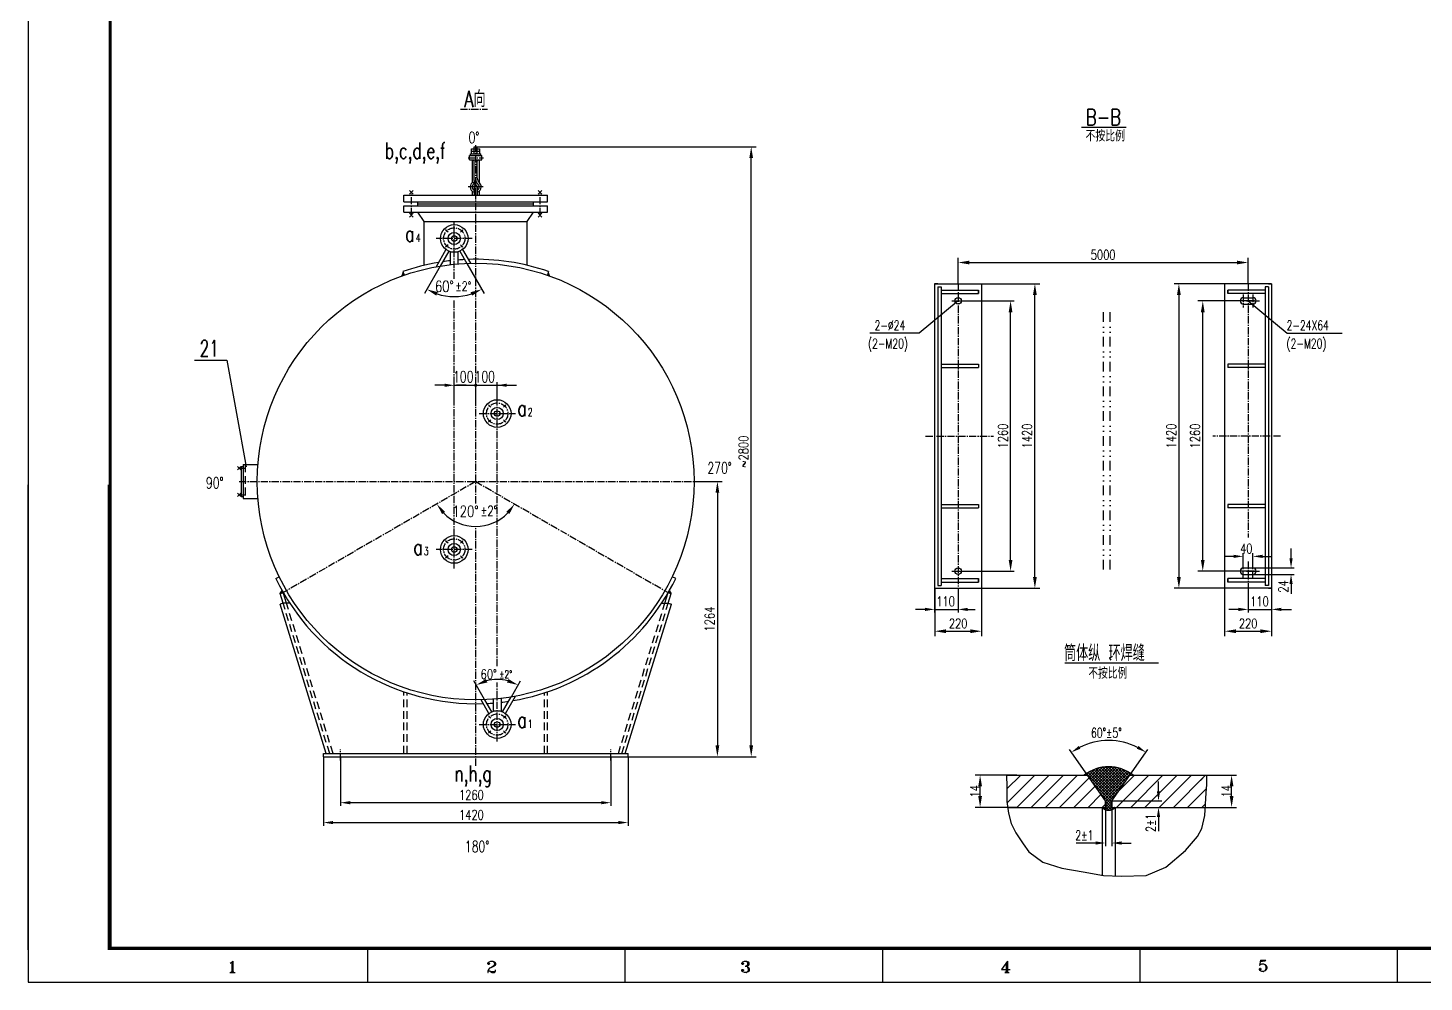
# Model space of a CAD drawing. Extents: x 635 to 1476, y -3 to 591.
# Drawn here: x 634.7 to 1068.6, y -2.5 to 294.1 of the extents above; entities that cross this region are included whole.
import ezdxf

# ---------------------------------------------------------------- set-up
doc = ezdxf.new("R2010")
doc.units = 0
doc.header["$LTSCALE"] = 3
doc.header["$MEASUREMENT"] = 0
for name, pattern in [('CENTER', [2, 1.25, -0.25, 0.25, -0.25]), ('CENTER2', [1.125, 0.75, -0.125, 0.125, -0.125]), ('DASHED', [1.2, 0.8, -0.4]), ('DIVIDE', [1.25, 0.5, -0.25, 0, -0.25, 0, -0.25]), ('DIVIDEX2', [2.5, 1, -0.5, 0, -0.5, 0, -0.5])]:
    doc.linetypes.add(name, pattern=pattern)
doc.layers.get('0').update_dxf_attribs({"linetype": 'CONTINUOUS'})
doc.layers.get('DEFPOINTS').update_dxf_attribs({"linetype": 'CONTINUOUS'})
for name, color, linetype in [('1', 21, 'CONTINUOUS'), ('2', 253, 'CONTINUOUS'), ('3', 2, 'CENTER'), ('5', 4, 'DASHED'), ('6', 6, 'DIVIDE'), ('BORDER', 7, 'CONTINUOUS')]:
    doc.layers.add(name, color=color, linetype=linetype)
doc.styles.add('HZTXT', font='romans', dxfattribs={"width": 0.75, "bigfont": 'HZTXT'})
doc.dimstyles.new('A', dxfattribs={"dimtxt": 3.5, "dimasz": 3.5, "dimexe": 1.5, "dimexo": 0.0625, "dimgap": 0.09, "dimtad": 1, "dimdec": 4, "dimzin": 0, "dimdsep": 46, "dimtxsty": 'HZTXT', "dimcen": 0.09, "dimclrd": 3, "dimclre": 3, "dimclrt": 3, "dimadec": 0, "dimazin": 0, "dimtol": 1, "dimtp": 2, "dimtm": 2, "dimtfac": 0.571429, "dimtdec": 4, "dimtix": 1, "dimtofl": 0, "dimtmove": 2, "dimatfit": 3, "dimfxl": 0, "dimtolj": 1, "dimtzin": 0, "dimarcsym": 0})

# ---------------------------------------------------------------- blocks, each defined once
blk = doc.blocks.new('*D86')
at = {"layer": '1', "lineweight": -2}
for p, q in [((923.84, 214.61), (923.84, 222.65)), ((1013.96, 214.61), (1013.96, 222.65)), ((927.34, 221.15), (1010.46, 221.15))]:
    blk.add_line(p, q, dxfattribs=at)
at = {"layer": '1'}
for points in [[(927.34, 221.73), (927.34, 220.56), (923.84, 221.15)], [(1010.46, 221.73), (1010.46, 220.56), (1013.96, 221.15)]]:
    blk.add_solid(points, dxfattribs=at)
at = {"layer": 'DEFPOINTS', "color": 0}
for p in [(1013.96, 221.15), (923.84, 214.55), (1013.96, 214.55)]:
    blk.add_point(p, dxfattribs=at)
at = {"layer": '1', "insert": (968.9, 223.55), "char_height": 3, "attachment_point": 5, "style": 'HZTXT'}
blk.add_mtext('\\A1;5000', dxfattribs=at)
blk = doc.blocks.new('*D102')
at = {"layer": '1', "lineweight": -2}
for p, q in [((996.37, 61.79), (1010.32, 61.79)), ((1008.82, 55.29), (1008.82, 58.29)), ((995.21, 51.79), (1010.32, 51.79))]:
    blk.add_line(p, q, dxfattribs=at)
at = {"layer": '1'}
for points in [[(1008.23, 58.29), (1009.4, 58.29), (1008.82, 61.79)], [(1008.23, 55.29), (1009.4, 55.29), (1008.82, 51.79)]]:
    blk.add_solid(points, dxfattribs=at)
at = {"layer": 'DEFPOINTS', "color": 0}
for p in [(996.31, 61.79), (1008.82, 61.79), (995.15, 51.79)]:
    blk.add_point(p, dxfattribs=at)
at = {"layer": '1', "insert": (1007.23, 56.79), "char_height": 3, "attachment_point": 5, "rotation": 90, "style": 'HZTXT'}
blk.add_mtext('\\A1;14', dxfattribs=at)
blk = doc.blocks.new('*D89')
at = {"layer": '1', "lineweight": -2}
for p, q in [((1011.4, 209.21), (998.36, 209.21)), ((999.86, 128.71), (999.86, 205.71)), ((1011.4, 125.21), (998.36, 125.21))]:
    blk.add_line(p, q, dxfattribs=at)
at = {"layer": '1'}
for points in [[(999.27, 205.71), (1000.44, 205.71), (999.86, 209.21)], [(999.27, 128.71), (1000.44, 128.71), (999.86, 125.21)]]:
    blk.add_solid(points, dxfattribs=at)
at = {"layer": 'DEFPOINTS', "color": 0}
for p in [(999.86, 209.21), (1011.46, 209.21), (1011.46, 125.21)]:
    blk.add_point(p, dxfattribs=at)
at = {"layer": '1', "insert": (997.46, 167.21), "char_height": 3, "attachment_point": 5, "rotation": 90, "style": 'HZTXT'}
blk.add_mtext('\\A1;1260', dxfattribs=at)
blk = doc.blocks.new('*D88')
at = {"layer": '1', "lineweight": -2}
for p, q in [((1006.53, 214.55), (990.94, 214.55)), ((992.44, 211.05), (992.44, 123.38)), ((1006.53, 119.88), (990.94, 119.88))]:
    blk.add_line(p, q, dxfattribs=at)
at = {"layer": '1'}
for points in [[(991.85, 211.05), (993.02, 211.05), (992.44, 214.55)], [(991.85, 123.38), (993.02, 123.38), (992.44, 119.88)]]:
    blk.add_solid(points, dxfattribs=at)
at = {"layer": 'DEFPOINTS', "color": 0}
for p in [(1006.6, 214.55), (992.44, 119.88), (1006.6, 119.88)]:
    blk.add_point(p, dxfattribs=at)
at = {"layer": '1', "insert": (990.04, 167.21), "char_height": 3, "attachment_point": 5, "rotation": 90, "style": 'HZTXT'}
blk.add_mtext('\\A1;1420', dxfattribs=at)
blk = doc.blocks.new('*D85')
at = {"layer": '1', "lineweight": -2}
for p, q in [((916.54, 119.82), (916.54, 105.04)), ((931.14, 119.82), (931.14, 105.04)), ((920.04, 106.54), (927.64, 106.54))]:
    blk.add_line(p, q, dxfattribs=at)
at = {"layer": '1'}
for points in [[(920.04, 107.12), (920.04, 105.96), (916.54, 106.54)], [(927.64, 107.12), (927.64, 105.96), (931.14, 106.54)]]:
    blk.add_solid(points, dxfattribs=at)
at = {"layer": 'DEFPOINTS', "color": 0}
for p in [(916.54, 119.88), (931.14, 119.88), (931.14, 106.54)]:
    blk.add_point(p, dxfattribs=at)
at = {"layer": '1', "insert": (923.84, 108.94), "char_height": 3, "attachment_point": 5, "style": 'HZTXT'}
blk.add_mtext('\\A1;220', dxfattribs=at)
blk = doc.blocks.new('*D99')
at = {"layer": '1', "lineweight": -2}
for p, q in [((841.9, 153.08), (850.52, 153.08)), ((849.02, 149.58), (849.02, 71.04)), ((833.32, 67.54), (850.52, 67.54))]:
    blk.add_line(p, q, dxfattribs=at)
at = {"layer": '1'}
for points in [[(848.44, 149.58), (849.6, 149.58), (849.02, 153.08)], [(848.44, 71.04), (849.6, 71.04), (849.02, 67.54)]]:
    blk.add_solid(points, dxfattribs=at)
at = {"layer": 'DEFPOINTS', "color": 0}
for p in [(841.84, 153.08), (833.26, 67.54), (849.02, 67.54)]:
    blk.add_point(p, dxfattribs=at)
at = {"layer": '1', "insert": (846.62, 110.31), "char_height": 3, "attachment_point": 5, "rotation": 90, "style": 'HZTXT'}
blk.add_mtext('\\A1;1264', dxfattribs=at)
blk = doc.blocks.new('*D98')
at = {"layer": '1', "lineweight": -2}
for p, q in [((821.3, 257.11), (861.03, 257.11)), ((859.53, 71.04), (859.53, 253.61)), ((821.3, 67.54), (861.03, 67.54))]:
    blk.add_line(p, q, dxfattribs=at)
at = {"layer": '1'}
for points in [[(858.94, 253.61), (860.11, 253.61), (859.53, 257.11)], [(858.94, 71.04), (860.11, 71.04), (859.53, 67.54)]]:
    blk.add_solid(points, dxfattribs=at)
at = {"layer": 'DEFPOINTS', "color": 0}
for p in [(821.24, 257.11), (859.53, 257.11), (821.24, 67.54)]:
    blk.add_point(p, dxfattribs=at)
at = {"layer": '1', "insert": (857.13, 162.32), "char_height": 3, "attachment_point": 5, "rotation": 90, "style": 'HZTXT'}
blk.add_mtext('\\A1;~2800', dxfattribs=at)
blk = doc.blocks.new('*D97')
at = {"layer": '1', "lineweight": -2}
for p, q in [((942.05, 61.79), (929.16, 61.79)), ((930.66, 55.29), (930.66, 58.29)), ((942.05, 51.79), (929.16, 51.79))]:
    blk.add_line(p, q, dxfattribs=at)
at = {"layer": '1'}
for points in [[(930.08, 58.29), (931.25, 58.29), (930.66, 61.79)], [(930.08, 55.29), (931.25, 55.29), (930.66, 51.79)]]:
    blk.add_solid(points, dxfattribs=at)
at = {"layer": 'DEFPOINTS', "color": 0}
for p in [(930.66, 61.79), (942.11, 61.79), (942.11, 51.79)]:
    blk.add_point(p, dxfattribs=at)
at = {"layer": '1', "insert": (929.07, 56.79), "char_height": 3, "attachment_point": 5, "rotation": 90, "style": 'HZTXT'}
blk.add_mtext('\\A1;14', dxfattribs=at)
blk = doc.blocks.new('*D87')
at = {"layer": '1', "lineweight": -2}
for p, q in [((931.2, 214.55), (949.18, 214.55)), ((947.68, 123.38), (947.68, 211.05)), ((931.2, 119.88), (949.18, 119.88))]:
    blk.add_line(p, q, dxfattribs=at)
at = {"layer": '1'}
for points in [[(947.1, 211.05), (948.27, 211.05), (947.68, 214.55)], [(947.1, 123.38), (948.27, 123.38), (947.68, 119.88)]]:
    blk.add_solid(points, dxfattribs=at)
at = {"layer": 'DEFPOINTS', "color": 0}
for p in [(931.14, 214.55), (947.68, 214.55), (931.14, 119.88)]:
    blk.add_point(p, dxfattribs=at)
at = {"layer": '1', "insert": (945.28, 167.21), "char_height": 3, "attachment_point": 5, "rotation": 90, "style": 'HZTXT'}
blk.add_mtext('\\A1;1420', dxfattribs=at)
blk = doc.blocks.new('*D84')
at = {"layer": '1', "lineweight": -2}
for p, q in [((924.84, 209.21), (941.23, 209.21)), ((940.13, 128.71), (940.13, 205.71)), ((924.84, 125.21), (941.23, 125.21))]:
    blk.add_line(p, q, dxfattribs=at)
at = {"layer": '1'}
for points in [[(939.55, 205.71), (940.71, 205.71), (940.13, 209.21)], [(939.55, 128.71), (940.71, 128.71), (940.13, 125.21)]]:
    blk.add_solid(points, dxfattribs=at)
at = {"layer": 'DEFPOINTS', "color": 0}
for p in [(924.84, 209.21), (940.13, 209.21), (924.84, 125.21)]:
    blk.add_point(p, dxfattribs=at)
at = {"layer": '1', "insert": (937.73, 167.21), "char_height": 3, "attachment_point": 5, "rotation": 90, "style": 'HZTXT'}
blk.add_mtext('\\A1;1260', dxfattribs=at)
blk = doc.blocks.new('*D90')
at = {"layer": '1', "lineweight": -2}
for p, q in [((1006.66, 119.75), (1006.66, 105.04)), ((1021.26, 119.75), (1021.26, 105.04)), ((1010.16, 106.54), (1017.76, 106.54))]:
    blk.add_line(p, q, dxfattribs=at)
at = {"layer": '1'}
for points in [[(1010.16, 107.12), (1010.16, 105.96), (1006.66, 106.54)], [(1017.76, 107.12), (1017.76, 105.96), (1021.26, 106.54)]]:
    blk.add_solid(points, dxfattribs=at)
at = {"layer": 'DEFPOINTS', "color": 0}
for p in [(1006.66, 119.82), (1021.26, 119.82), (1021.26, 106.54)]:
    blk.add_point(p, dxfattribs=at)
at = {"layer": '1', "insert": (1013.96, 108.94), "char_height": 3, "attachment_point": 5, "style": 'HZTXT'}
blk.add_mtext('\\A1;220', dxfattribs=at)

msp = doc.modelspace()

# ---------------------------------------------------------------- hatches: boundary and pattern name
at = {"layer": '1', "linetype": 'ByBlock'}
h = msp.add_hatch(dxfattribs=at)
h.set_pattern_fill('ANSI37', color=256, scale=5, style=0)
h.set_pattern_definition([(45, (-3976.99094, 559.72536), (-0.44194174, 0.44194174), []), (135, (-3976.99094, 559.72536), (-0.44194174, -0.44194174), [])])
h.paths.add_polyline_path([(963.66345, 62.27053), (964.00231, 61.7866), (969.60397, 53.7866), (969.60397, 51.09141, 0.192205921), (971.60397, 51.09141), (971.60397, 53.7866), (977.20563, 61.7866), (977.54448, 62.27053, 0.308566234)])
h.paths.add_polyline_path([(964.00231, 61.7866), (963.66345, 62.27053, 0.016634448), (963.00231, 61.7866)])
h.paths.add_polyline_path([(978.20563, 61.7866, 0.016634448), (977.54448, 62.27053), (977.20563, 61.7866)])
h.paths.add_polyline_path([(971.60397, 51.7866), (971.60397, 51.09141, 0.114350255), (972.60397, 51.7866)], flags=16)
h.paths.add_polyline_path([(968.60397, 51.7866, 0.114350255), (969.60397, 51.09141), (969.60397, 51.7866)], flags=17)
at = {"layer": '2', "linetype": 'ByBlock'}
h = msp.add_hatch(dxfattribs=at)
h.set_pattern_fill('ANSI31', color=256, scale=0.1, style=0)
h.set_pattern_definition([(45, (-3371.268064, 731.015316), (-0.008838834765, 0.008838834765), [])])
h.paths.add_polyline_path([(713.13578, 118.24591), (714.09104, 118.54169, -0.002696218), (713.72207, 119.1888)])
h = msp.add_hatch(dxfattribs=at)
h.set_pattern_fill('ANSI31', color=256, scale=0.1, style=0)
h.set_pattern_definition([(135, (4919.082887, 731.015316), (0.008838834765, 0.008838834765), [])])
h.paths.add_polyline_path([(834.09276, 119.1888), (834.67904, 118.24591), (833.72379, 118.54169, 0.002696218)])

# ---------------------------------------------------------------- linework, layer by layer
at = {"linetype": 'ByBlock'}
for p, q in [((774.46991, 257.10691), (859.88999, 257.10691)), ((762.83213, 219.98797), (757.94669, 211.52614)), ((771.15344, 220.83539), (776.52813, 211.52614)), ((764.23741, 182.99021), (761.23741, 182.99021)), ((767.23741, 178.50521), (767.23741, 183.99021)), ((767.23741, 182.99021), (786.57741, 182.99021)), ((770.90741, 182.99021), (767.90741, 182.99021)), ((773.90741, 178.50521), (773.90741, 183.99021)), ((773.90741, 178.50521), (773.90741, 183.99021)), ((776.90741, 182.99021), (779.90741, 182.99021)), ((780.57741, 178.50521), (780.57741, 183.99021)), ((1012.45812, 126.21313), (1012.45812, 130.81027)), ((1015.45812, 126.21313), (1015.45812, 130.81027)), ((1027.2957, 129.21313), (1027.2957, 132.21313)), ((1009.45812, 129.81027), (1006.45812, 129.81027)), ((1015.45812, 126.21313), (1028.2957, 126.21313)), ((1018.45812, 129.81027), (1021.45812, 129.81027)), ((1015.45812, 124.21313), (1028.2957, 124.21313)), ((916.53787, 119.8173), (916.53787, 112.32359)), ((923.83787, 119.8798), (923.83787, 112.32359)), ((1013.95812, 119.8173), (1013.95812, 112.32359)), ((1021.25812, 119.8173), (1021.25812, 112.32359)), ((1027.2957, 121.21313), (1027.2957, 118.21313)), ((913.53787, 113.32359), (910.53787, 113.32359)), ((916.53787, 113.32359), (923.83787, 113.32359)), ((926.83787, 113.32359), (929.09547, 113.32359)), ((1010.95812, 113.32359), (1007.95812, 113.32359)), ((1013.95812, 113.32359), (1021.25812, 113.32359)), ((1024.25812, 113.32359), (1027.43104, 113.32359)), ((776.66139, 85.31799), (773.31007, 91.12263)), ((784.98269, 86.1654), (787.84475, 91.12263)), ((964.00231, 61.7866), (958.43897, 69.73187)), ((977.20563, 61.7866), (982.76897, 69.73187)), ((726.57408, 67.53669), (726.57408, 46.0595)), ((731.90741, 67.53669), (731.90741, 52.23877)), ((815.90741, 67.53669), (815.90741, 52.23877)), ((821.24074, 67.53669), (821.24074, 46.0595)), ((821.30324, 67.53669), (859.88999, 67.53669)), ((986.09791, 56.7866), (986.09791, 59.7866)), ((812.90741, 53.23877), (734.90741, 53.23877)), ((969.60397, 53.7866), (969.60397, 39.70859)), ((971.60397, 53.7866), (987.09791, 53.7866)), ((971.60397, 53.7866), (971.60397, 39.70859)), ((972.60397, 51.7866), (987.09791, 51.7866)), ((986.09791, 48.7866), (986.09791, 44.38986)), ((729.57408, 47.0595), (818.24074, 47.0595)), ((966.60397, 40.70859), (960.51167, 40.70859)), ((974.60397, 40.70859), (977.60397, 40.70859))]:
    msp.add_line(p, q, dxfattribs=at)
for centre, radius, start, end in [((767.23741, 227.61814), 17.08144, 251.7605808, 288.2394192), ((773.90741, 153.07669), 13.96934, 224.3932027, 315.6067973), ((780.57741, 78.53524), 13.03468, 75.4313467, 104.5686533), ((970.60397, 52.35845), 20.20903, 63.5133001, 116.4866999)]:
    msp.add_arc(centre, radius, start, end, dxfattribs=at)
for points in [[(761.65274, 210.86252), (762.12949, 211.92733), (758.69669, 212.82518)], [(772.34533, 211.92733), (772.82208, 210.86252), (775.77813, 212.82518)], [(764.23741, 183.49021), (764.23741, 182.49021), (767.23741, 182.99021)], [(783.57741, 183.49021), (783.57741, 182.49021), (780.57741, 182.99021)], [(763.46088, 142.95139), (764.39021, 143.6567), (761.80961, 146.09202)], [(783.42462, 143.6567), (784.35394, 142.95139), (786.00521, 146.09202)], [(1009.45812, 130.31027), (1009.45812, 129.31027), (1012.45812, 129.81027)], [(1018.45812, 130.31027), (1018.45812, 129.31027), (1015.45812, 129.81027)], [(1026.7957, 129.21313), (1027.7957, 129.21313), (1027.2957, 126.21313)], [(1026.7957, 121.21313), (1027.7957, 121.21313), (1027.2957, 124.21313)], [(913.53787, 113.82359), (913.53787, 112.82359), (916.53787, 113.32359)], [(926.83787, 113.82359), (926.83787, 112.82359), (923.83787, 113.32359)], [(1010.95812, 113.82359), (1010.95812, 112.82359), (1013.95812, 113.32359)], [(1024.25812, 113.82359), (1024.25812, 112.82359), (1021.25812, 113.32359)], [(777.51987, 90.61104), (777.07747, 91.69057), (774.06007, 89.8236)], [(784.07735, 91.69057), (783.63495, 90.61104), (787.09475, 89.8236)], [(961.84654, 70.01657), (961.33534, 70.87603), (959.01254, 68.91272)], [(979.87259, 70.87603), (979.3614, 70.01657), (982.19539, 68.91272)], [(985.59791, 56.7866), (986.59791, 56.7866), (986.09791, 53.7866)], [(734.90741, 53.73877), (734.90741, 52.73877), (731.90741, 53.23877)], [(812.90741, 53.73877), (812.90741, 52.73877), (815.90741, 53.23877)], [(985.59791, 48.7866), (986.59791, 48.7866), (986.09791, 51.7866)], [(729.57408, 47.5595), (729.57408, 46.5595), (726.57408, 47.0595)], [(818.24074, 47.5595), (818.24074, 46.5595), (821.24074, 47.0595)], [(966.60397, 41.20859), (966.60397, 40.20859), (969.60397, 40.70859)], [(974.60397, 41.20859), (974.60397, 40.20859), (971.60397, 40.70859)]]:
    msp.add_solid(points, dxfattribs=at)
at = {"layer": '1'}
for p, q in [((962.2061, 263.19499), (976.1026, 263.19499)), ((696.55543, 190.82082), (702.61084, 157.58826)), ((700.39815, 157.24003), (702.1515, 157.24003)), ((700.39815, 148.91335), (702.1515, 148.91335))]:
    msp.add_line(p, q, dxfattribs=at)
at = {"layer": '1', "linetype": 'ByBlock'}
for p, q in [((776.20983, 244.64139), (771.605, 244.64139)), ((765.3035, 230.55206), (764.55457, 231.30099)), ((769.17132, 230.55206), (769.92026, 231.30099)), ((765.3035, 226.68423), (764.55457, 225.9353)), ((769.17132, 226.68423), (769.92026, 225.9353)), ((796.57741, 218.32036), (796.18355, 217.18683)), ((923.83787, 209.21313), (911.67706, 199.20387)), ((921.83787, 209.21313), (925.83787, 209.21313)), ((1014.45812, 209.21313), (1010.45812, 209.21313)), ((1015.95812, 209.21313), (1011.95812, 209.21313)), ((1013.45812, 209.21313), (1017.45812, 209.21313)), ((1013.95812, 209.21313), (1026.11893, 199.20387)), ((911.67706, 199.20387), (896.43603, 199.20387)), ((1026.11893, 199.20387), (1043.13652, 199.20387)), ((778.6435, 176.13915), (777.89457, 176.88808)), ((782.51132, 176.13915), (783.26026, 176.88808)), ((778.6435, 172.27132), (777.89457, 171.52239)), ((782.51132, 172.27132), (783.26026, 171.52239)), ((765.3035, 133.88206), (764.55457, 134.63099)), ((769.17132, 133.88206), (769.92026, 134.63099)), ((765.3035, 130.01423), (764.55457, 129.2653)), ((769.17132, 130.01423), (769.92026, 129.2653)), ((921.83787, 125.21313), (925.83787, 125.21313)), ((1014.45812, 125.21313), (1010.45812, 125.21313)), ((1015.95812, 125.21313), (1011.95812, 125.21313)), ((1013.45812, 125.21313), (1017.45812, 125.21313)), ((956.95723, 96.66842), (986.10923, 96.66842)), ((970.87529, 98.16378), (971.33417, 97.5642)), ((778.6435, 79.46915), (777.89457, 80.21808)), ((778.6435, 79.46915), (777.89457, 80.21808)), ((782.51132, 79.46915), (783.26026, 80.21808)), ((782.51132, 79.46915), (783.26026, 80.21808)), ((778.6435, 75.60132), (777.89457, 74.85239)), ((782.51132, 75.60132), (783.26026, 74.85239)), ((938.85659, 61.7866), (938.99563, 58.17335)), ((938.99563, 57.50622), (943.27601, 61.7866)), ((939.05537, 53.14654), (947.69543, 61.7866)), ((942.11485, 51.7866), (952.11485, 61.7866)), ((946.53426, 51.7866), (956.53426, 61.7866)), ((950.95368, 51.7866), (960.95368, 61.7866)), ((955.3731, 51.7866), (964.56685, 60.98035)), ((973.05077, 51.7866), (983.05077, 61.7866)), ((973.87565, 57.0309), (978.63135, 61.7866)), ((977.47019, 51.7866), (987.47019, 61.7866)), ((981.8896, 51.7866), (991.8896, 61.7866)), ((986.30902, 51.7866), (996.30902, 61.7866)), ((990.72844, 51.7866), (1000.72844, 61.7866)), ((999.11177, 60.16993), (1000.72844, 61.7866)), ((1001.14333, 58.85574), (1001.14333, 61.81279)), ((938.99563, 58.17335), (938.99563, 53.62406)), ((959.79252, 51.7866), (966.38693, 58.38101)), ((995.14786, 51.7866), (1001.03588, 57.67462)), ((1000.9157, 56.35364), (1001.14333, 58.85574)), ((938.99563, 53.62406), (939.45092, 49.98462)), ((964.21193, 51.7866), (968.207, 55.78167)), ((968.63135, 51.7866), (969.60397, 52.75921)), ((999.56727, 51.7866), (1000.69353, 52.91285)), ((1000.46039, 49.30223), (1000.9157, 56.35364)), ((939.45092, 49.98462), (940.36151, 46.80012)), ((999.5498, 45.20787), (1000.46039, 49.30223)), ((940.36151, 46.80012), (941.72739, 43.84308)), ((941.72739, 43.84308), (944.00387, 40.43111)), ((998.18392, 42.70576), (999.5498, 45.20787)), ((944.00387, 40.43111), (945.82504, 37.929)), ((994.54156, 38.38393), (998.18392, 42.70576)), ((945.82504, 37.929), (950.15034, 34.7445)), ((950.15034, 34.7445), (956.06917, 32.92478)), ((988.39509, 33.15225), (994.54156, 38.38393)), ((956.06917, 32.92478), (962.67094, 31.78746)), ((962.67094, 31.78746), (969.04506, 30.65014)), ((969.04506, 30.65014), (974.50861, 30.42267)), ((974.50861, 30.42267), (982.24861, 30.65014)), ((982.24861, 30.65014), (988.39509, 33.15225))]:
    msp.add_line(p, q, dxfattribs=at)
at = {"layer": '1', "linetype": 'ByBlock', "const_width": 0.25}
msp.add_lwpolyline([(773.53241, 182.99021, 1), (774.28241, 182.99021, 1)], format="xyb", close=True, dxfattribs=at)
at = {"layer": '2'}
for p, q in [((772.60741, 254.91669), (772.60741, 256.51669)), ((772.60741, 256.51669), (775.20741, 256.51669)), ((773.40741, 254.91669), (773.40741, 257.10691)), ((773.40741, 257.10691), (774.40741, 257.10691)), ((774.40741, 254.91669), (774.40741, 257.10691)), ((775.20741, 254.91669), (775.20741, 256.51669)), ((772.01693, 254.41669), (775.79789, 254.41669)), ((772.01693, 253.01669), (775.79789, 253.01669)), ((772.26375, 254.91669), (775.55107, 254.91669)), ((772.26375, 254.41669), (772.26375, 254.91669)), ((772.60741, 255.71669), (775.20741, 255.71669)), ((772.80741, 253.01669), (772.80741, 245.94071)), ((773.40741, 246.64441), (773.40741, 253.01669)), ((774.40741, 247.37231), (774.40741, 253.01669)), ((775.00741, 253.01669), (775.00741, 245.94402)), ((775.55107, 254.41669), (775.55107, 254.91669)), ((772.80741, 243.34208), (772.80741, 242.07669)), ((773.09203, 246.13584), (773.79614, 245.13133)), ((773.405, 244.64139), (773.405, 242.07669)), ((774.40983, 244.64139), (774.40983, 242.07669)), ((775.00741, 243.34208), (775.00741, 242.07669)), ((751.60741, 242.07669), (796.20741, 242.07669)), ((751.60741, 240.01669), (796.20741, 240.01669)), ((751.60741, 238.81669), (796.20741, 238.81669)), ((755.92366, 239.41669), (791.89116, 239.41669)), ((751.60741, 236.75669), (796.20741, 236.75669)), ((757.90741, 233.84946), (789.90741, 233.84946)), ((916.53787, 214.54647), (916.53787, 119.8798)), ((916.53787, 214.54647), (931.13787, 214.54647)), ((917.53787, 214.54647), (916.53787, 214.54647)), ((917.53787, 213.64014), (917.53787, 120.78613)), ((917.53787, 213.64014), (918.53787, 213.64014)), ((918.53787, 213.64014), (918.53787, 120.78613)), ((931.13787, 214.54647), (931.13787, 119.8798)), ((1006.65812, 214.54647), (1006.65812, 119.8798)), ((1021.25812, 214.54647), (1006.65812, 214.54647)), ((1019.25812, 213.64014), (1019.25812, 120.78613)), ((1020.25812, 213.64014), (1019.25812, 213.64014)), ((1020.25812, 214.54647), (1021.25812, 214.54647)), ((1020.25812, 213.64014), (1020.25812, 120.78613)), ((1021.25812, 214.54647), (1021.25812, 119.8798)), ((918.53787, 212.59331), (930.13787, 212.59331)), ((918.53787, 211.54647), (930.13787, 211.54647)), ((930.13787, 212.59331), (930.13787, 211.54647)), ((930.13787, 212.59331), (930.13787, 211.54647)), ((930.13787, 211.54647), (930.13787, 212.59331)), ((1007.65812, 211.54647), (1007.65812, 212.59331)), ((1007.65812, 212.59331), (1007.65812, 211.54647)), ((1019.25812, 212.59331), (1007.65812, 212.59331)), ((1007.65812, 212.59331), (1007.65812, 211.54647)), ((1019.25812, 211.54647), (1007.65812, 211.54647)), ((918.53787, 189.54647), (930.13787, 189.54647)), ((918.53787, 188.54647), (930.13787, 188.54647)), ((930.13787, 189.54647), (930.13787, 188.54647)), ((1007.65812, 189.54647), (1007.65812, 188.54647)), ((1019.25812, 189.54647), (1007.65812, 189.54647)), ((1019.25812, 188.54647), (1007.65812, 188.54647)), ((700.89815, 156.74003), (699.89815, 157.74003)), ((699.89815, 156.74003), (700.89815, 157.74003)), ((701.03741, 157.77669), (701.03741, 148.37669)), ((701.03741, 157.77669), (701.63741, 157.77669)), ((701.63741, 158.37669), (701.63741, 147.77669)), ((701.63741, 158.37669), (706.24467, 158.37669)), ((699.89815, 149.41335), (700.89815, 148.41335)), ((700.89815, 149.41335), (699.89815, 148.41335)), ((701.03741, 148.37669), (701.63741, 148.37669)), ((701.03741, 148.37669), (701.63741, 148.37669)), ((701.63741, 147.77669), (706.24467, 147.77669)), ((918.53787, 145.8798), (930.13787, 145.8798)), ((918.53787, 144.8798), (930.13787, 144.8798)), ((930.13787, 145.8798), (930.13787, 144.8798)), ((1019.25812, 145.8798), (1007.65812, 145.8798)), ((1007.65812, 145.8798), (1007.65812, 144.8798)), ((1019.25812, 144.8798), (1007.65812, 144.8798)), ((918.53787, 122.8798), (930.13787, 122.8798)), ((918.53787, 121.83296), (930.13787, 121.83296)), ((930.13787, 121.83296), (930.13787, 122.8798)), ((930.13787, 122.8798), (930.13787, 121.83296)), ((1007.65812, 121.83296), (1007.65812, 122.8798)), ((1019.25812, 122.8798), (1007.65812, 122.8798)), ((1007.65812, 122.8798), (1007.65812, 121.83296)), ((1007.65812, 121.83296), (1007.65812, 122.8798)), ((1019.25812, 122.8798), (1007.65812, 122.8798)), ((1007.65812, 121.83296), (1007.65812, 122.8798)), ((1007.65812, 122.8798), (1007.65812, 121.83296)), ((1019.25812, 121.83296), (1007.65812, 121.83296)), ((1019.25812, 121.83296), (1007.65812, 121.83296)), ((916.53787, 119.8798), (931.13787, 119.8798)), ((917.53787, 120.78613), (918.53787, 120.78613)), ((1021.25812, 119.8798), (1006.65812, 119.8798)), ((1020.25812, 120.78613), (1019.25812, 120.78613)), ((1021.25812, 119.8798), (1020.25812, 119.8798)), ((1021.25812, 119.8798), (1020.25812, 119.8798)), ((1021.25812, 119.8798), (1020.25812, 119.8798)), ((1020.25812, 119.8798), (1021.25812, 119.8798)), ((726.57408, 68.53669), (821.24074, 68.53669)), ((726.57408, 67.53669), (726.57408, 68.53669)), ((726.57408, 67.53669), (821.24074, 67.53669)), ((821.24074, 67.53669), (821.24074, 68.53669)), ((821.24074, 67.53669), (821.24074, 68.53669))]:
    msp.add_line(p, q, dxfattribs=at)
at = {"layer": '2', "linetype": 'ByBlock'}
for p, q in [((772.01693, 253.01669), (772.01693, 254.41669)), ((775.79789, 253.01669), (775.79789, 254.41669)), ((754.50741, 243.5579), (753.30741, 242.3579)), ((753.30741, 243.5579), (754.50741, 242.3579)), ((794.50741, 243.5579), (793.30741, 242.3579)), ((793.30741, 243.5579), (794.50741, 242.3579)), ((751.60741, 240.01669), (751.60741, 242.07669)), ((751.60741, 236.75669), (751.60741, 238.81669)), ((755.92366, 238.81669), (755.92366, 240.01669)), ((791.89116, 238.81669), (791.89116, 240.01669)), ((796.20741, 240.01669), (796.20741, 242.07669)), ((796.20741, 236.75669), (796.20741, 238.81669)), ((753.30741, 235.27548), (754.50741, 236.47548)), ((754.50741, 235.27548), (753.30741, 236.47548)), ((757.90741, 233.84946), (755.92366, 236.75669)), ((789.90741, 233.84946), (791.89116, 236.75669)), ((793.30741, 235.27548), (794.50741, 236.47548)), ((794.50741, 235.27548), (793.30741, 236.47548)), ((757.90741, 220.26795), (757.90741, 233.84946)), ((789.90741, 220.26795), (789.90741, 233.84946)), ((764.669, 225.16952), (761.57906, 219.8176)), ((765.53502, 224.66952), (762.86338, 220.0421)), ((766.03741, 220.48885), (766.03741, 224.489)), ((768.43741, 220.7259), (768.43741, 224.489)), ((768.9398, 224.66952), (771.12219, 220.88952)), ((769.80583, 225.16952), (772.25549, 220.92658)), ((751.23741, 218.32036), (751.63127, 217.18683)), ((796.57741, 218.32036), (796.18355, 217.18683)), ((1012.45812, 210.21313), (1015.45812, 210.21313)), ((1012.45812, 208.21313), (1015.45812, 208.21313)), ((686.55543, 190.82082), (696.55543, 190.82082)), ((1012.45812, 126.21313), (1015.45812, 126.21313)), ((711.74797, 122.96242), (712.82791, 123.48562)), ((836.06685, 122.96242), (834.98691, 123.48562)), ((1012.45812, 124.21313), (1015.45812, 124.21313)), ((713.13578, 118.24591), (713.72207, 119.1888)), ((714.09104, 118.54169), (713.13578, 118.24591)), ((714.06467, 115.24591), (713.13578, 118.24591)), ((715.11151, 115.24591), (714.09104, 118.54169)), ((832.70332, 115.24591), (833.72379, 118.54169)), ((833.72379, 118.54169), (834.67904, 118.24591)), ((833.75015, 115.24591), (834.67904, 118.24591)), ((834.67904, 118.24591), (834.09276, 119.1888)), ((714.06467, 115.24591), (713.10941, 114.95014)), ((727.4804, 68.53669), (713.10941, 114.95014)), ((716.11903, 115.24591), (714.06467, 115.24591)), ((820.33442, 68.53669), (834.70541, 114.95014)), ((831.6958, 115.24591), (833.75015, 115.24591)), ((833.75015, 115.24591), (834.70541, 114.95014)), ((778.009, 80.98386), (775.55934, 85.2268)), ((778.87502, 81.48386), (776.69264, 85.26386)), ((779.37741, 85.42748), (779.37741, 81.66438)), ((779.37741, 85.42748), (779.37741, 81.66438)), ((781.77741, 85.66452), (781.77741, 81.66438)), ((781.77741, 85.66452), (781.77741, 81.66438)), ((782.2798, 81.48386), (784.95144, 86.11128)), ((783.14583, 80.98386), (786.23576, 86.33578)), ((938.85659, 61.7866), (964.00231, 61.7866)), ((969.60397, 53.7866), (964.00231, 61.7866)), ((971.60397, 53.7866), (977.20563, 61.7866)), ((977.20563, 61.7866), (1001.14333, 61.7866)), ((969.60397, 51.7866), (969.60397, 53.7866)), ((971.60397, 51.7866), (971.60397, 53.7866)), ((939.2255, 51.7866), (969.60397, 51.7866)), ((968.60397, 51.7866), (968.60397, 30.72884)), ((971.60397, 51.7866), (1000.62081, 51.7866)), ((972.60397, 51.7866), (972.60397, 30.50197))]:
    msp.add_line(p, q, dxfattribs=at)
at = {"layer": '2', "linetype": 'DASHED'}
for p, q in [((751.57408, 68.53669), (751.57408, 87.71701)), ((752.57408, 68.53669), (752.57408, 87.38381)), ((795.24074, 68.53669), (795.24074, 87.38381)), ((796.24074, 68.53669), (796.24074, 87.71701))]:
    msp.add_line(p, q, dxfattribs=at)
at = {"layer": '2', "linetype": 'ByBlock'}
for centre, radius in [((767.23741, 228.61814), 4.29998), ((767.23741, 228.61814), 1.90333), ((767.23741, 228.61814), 0.85215), ((773.90741, 153.07669), 67.87), ((923.83787, 209.21313), 1), ((780.57741, 174.20524), 4.29998), ((780.57741, 174.20524), 1.90333), ((780.57741, 174.20524), 0.85215), ((767.23741, 131.94814), 4.29998), ((767.23741, 131.94814), 1.90333), ((767.23741, 131.94814), 0.85215), ((923.83787, 125.21313), 1), ((780.57741, 77.53524), 4.29998), ((780.57741, 77.53524), 1.90333), ((780.57741, 77.53524), 0.85215)]:
    msp.add_circle(centre, radius, dxfattribs=at)
at = {"layer": '2'}
for centre, radius, start, end in [((773.90741, 253.71669), 1.1, 219.5211964, 242.9643082), ((773.90741, 253.71669), 1.1, 297.0356918, 320.4788036), ((776.40741, 247.37231), 2, 180, 227.5276142), ((773.90741, 244.64139), 1.70242, 118.6171726, 180), ((773.90741, 244.64139), 1.70242, 180, 252.835306), ((773.90741, 244.64139), 0.50242, 0, 180), ((775.40741, 246.64441), 2, 180, 233.1715765), ((773.90741, 244.64139), 1.70242, 287.164694, 0), ((773.90741, 244.64139), 1.70242, 0, 47.5276142)]:
    msp.add_arc(centre, radius, start, end, dxfattribs=at)
at = {"layer": '2', "linetype": 'ByBlock'}
for centre, radius, start, end in [((773.90741, 153.07669), 69.07, 96.5426268, 98.5530497), ((773.90741, 153.07669), 69.07, 92.8721805, 94.5422969), ((773.90741, 153.07669), 69.07, 70.8393642, 91.9361543), ((773.90741, 153.07669), 69.07, 99.6217953, 109.1606358), ((1012.45812, 209.21313), 1, 90, 270), ((1015.45812, 209.21313), 1, 270, 90), ((1012.45812, 125.21313), 1, 90, 270), ((1015.45812, 125.21313), 1, 270, 90), ((773.90741, 153.07669), 69.07, 205.8487086, 271.9361543), ((773.90741, 153.07669), 69.07, 279.6217953, 334.1512914), ((773.90741, 153.07669), 69.07, 272.8721805, 274.5422969), ((773.90741, 153.07669), 69.07, 276.5426268, 278.5530497), ((970.60397, 52.09494), 12.3172, 51.891098, 128.108902), ((970.60397, 53.59668), 2.69748, 222.1463845, 317.8536155)]:
    msp.add_arc(centre, radius, start, end, dxfattribs=at)
for points in [[(750.69804, 216.82899), (751.23741, 218.32036), (751.63127, 217.18683)], [(797.11679, 216.82899), (796.57741, 218.32036), (796.18355, 217.18683)], [(711.74797, 122.96242), (712.82791, 123.48562), (712.32101, 124.56287), (711.74797, 122.96242)], [(836.06685, 122.96242), (834.98691, 123.48562), (835.49381, 124.56287), (836.06685, 122.96242)]]:
    msp.add_solid(points, dxfattribs=at)
at = {"layer": '3', "linetype": 'CENTER2'}
for p, q in [((769.14756, 268.78426), (777.61, 268.78426)), ((773.90741, 242.07669), (773.90741, 257.64659)), ((771.58735, 253.71669), (776.2836, 253.71669)), ((753.90741, 235.87548), (753.90741, 242.9579)), ((773.90741, 146.26279), (773.90741, 242.07669)), ((793.90741, 235.87548), (793.90741, 242.9579)), ((767.23741, 216.03871), (767.23741, 233.84946)), ((772.84328, 228.61814), (761.58486, 228.61814)), ((923.83787, 214.54647), (923.83787, 119.8798)), ((1013.95812, 214.54647), (1013.95812, 135.66604)), ((767.23741, 126.07976), (767.23741, 209.5022)), ((1012.45812, 211.21313), (1012.45812, 207.21313)), ((1015.45812, 211.21313), (1015.45812, 207.21313)), ((780.57741, 95.68599), (780.57741, 180.13347)), ((774.97154, 174.20524), (786.22996, 174.20524)), ((774.97154, 174.20524), (786.22996, 174.20524)), ((913.73747, 167.21313), (934.79175, 167.21313)), ((1024.05853, 167.21313), (1003.00424, 167.21313)), ((700.35733, 153.07669), (845.77741, 153.07669)), ((773.90741, 153.07669), (714.09104, 118.54169)), ((773.90741, 153.07669), (833.72379, 118.54169)), ((773.90741, 64.73628), (773.90741, 138.89422)), ((772.84328, 131.94814), (761.58486, 131.94814)), ((772.84328, 131.94814), (761.58486, 131.94814)), ((1012.45812, 123.21313), (1012.45812, 127.21313)), ((1013.95812, 128.22787), (1013.95812, 119.8798)), ((1015.45812, 123.21313), (1015.45812, 127.21313)), ((780.57741, 72.24503), (780.57741, 90.57639)), ((774.97154, 77.53524), (786.22996, 77.53524)), ((731.90741, 66.33669), (731.90741, 69.73669)), ((815.90741, 66.33669), (815.90741, 69.73669)), ((821.24074, 67.53669), (821.24074, 68.53669))]:
    msp.add_line(p, q, dxfattribs=at)
for centre in [(767.23741, 228.61814), (780.57741, 174.20524), (767.23741, 131.94814), (780.57741, 77.53524)]:
    msp.add_circle(centre, 3.31523, dxfattribs=at)
for centre, radius, start, end in [((773.90741, 244.64139), 1.10242, 115.0988434, 180), ((773.90741, 244.64139), 1.10242, 180, 242.887393), ((775.90741, 247.0131), 2, 180, 229.859894), ((773.90741, 244.64139), 1.10242, 297.112607, 0), ((773.90741, 244.64139), 1.10242, 0, 49.859894)]:
    msp.add_arc(centre, radius, start, end, dxfattribs=at)
at = {"layer": '5', "linetype": 'DASHED'}
for p, q in [((702.23741, 158.37669), (702.23741, 147.77669)), ((728.52724, 68.53669), (714.06467, 115.24591)), ((729.57408, 68.53669), (715.11151, 115.24591)), ((818.24074, 68.53669), (832.70332, 115.24591)), ((819.28758, 68.53669), (833.75015, 115.24591))]:
    msp.add_line(p, q, dxfattribs=at)
at = {"layer": '6', "linetype": 'DIVIDEX2'}
for p, q in [((969.0388, 125.70257), (969.0388, 205.70257)), ((971.0388, 125.70257), (971.0388, 205.70257))]:
    msp.add_line(p, q, dxfattribs=at)
at = {"layer": 'BORDER', "color": 122}
for p, q in [((634.7913, 591.47707), (634.7913, -2.52293)), ((634.74878, 152.0349), (634.74878, 7.47707)), ((659.7913, 7.47707), (659.7913, 152.0349)), ((740.2913, 7.97707), (740.2913, -2.52293)), ((820.2913, 7.97707), (820.2913, -2.52293)), ((900.2913, 7.97707), (900.2913, -2.52293)), ((980.2913, 7.97707), (980.2913, -2.52293)), ((1060.2913, 7.97707), (1060.2913, -2.52293)), ((697.44918, 0.43187), (699.11593, 0.43187)), ((697.93405, 3.43202), (697.6007, 3.2805)), ((697.6007, 3.2805), (697.631, 3.2805)), ((698.11588, 0.6137), (697.78253, 0.43187)), ((697.78253, 0.43187), (697.81283, 0.43187)), ((698.44923, 3.9472), (697.93405, 3.43202)), ((698.11588, 0.76522), (697.93405, 0.43187)), ((697.93405, 0.43187), (697.96435, 0.43187)), ((698.11588, 3.61385), (698.11588, 0.43187)), ((698.11588, 0.43187), (698.14618, 0.43187)), ((698.2674, 3.61385), (698.2674, 0.6137)), ((698.2674, 0.6137), (698.2977, 0.6137)), ((698.44923, 3.9472), (698.44923, 0.43187)), ((698.44923, 0.76522), (698.60075, 0.43187)), ((698.44923, 0.6137), (698.78258, 0.43187)), ((698.44923, 0.43187), (698.47953, 0.43187)), ((698.60075, 0.43187), (698.63106, 0.43187)), ((698.78258, 0.43187), (698.81288, 0.43187)), ((699.11593, 0.43187), (699.14623, 0.43187)), ((777.72615, 3.2805), (777.90797, 3.61385)), ((777.72615, 3.09867), (777.72615, 3.2805)), ((777.90797, 2.94715), (777.72615, 3.09867)), ((777.90797, 1.43192), (777.72615, 0.94705)), ((777.72615, 0.94705), (777.72615, 0.43187)), ((777.72615, 0.76522), (777.90797, 0.94705)), ((777.72615, 0.43187), (777.75645, 0.43187)), ((777.90797, 3.61385), (778.0595, 3.76537)), ((777.90797, 3.43202), (778.0595, 3.43202)), ((777.90797, 3.2805), (777.90797, 3.09867)), ((778.0595, 3.2805), (777.90797, 3.2805)), ((777.90797, 3.2805), (777.93828, 3.2805)), ((777.90797, 3.09867), (778.0595, 3.09867)), ((778.0595, 2.94715), (777.90797, 2.94715)), ((778.24132, 1.76527), (777.90797, 1.43192)), ((777.90797, 0.94705), (778.24132, 0.94705)), ((778.0595, 3.76537), (778.57467, 3.9472)), ((778.0595, 3.43202), (778.24132, 3.2805)), ((778.0595, 3.09867), (778.0595, 3.2805)), ((778.24132, 3.09867), (778.0595, 2.94715)), ((778.24132, 3.2805), (778.24132, 3.09867)), ((778.57467, 1.9471), (778.24132, 1.76527)), ((778.24132, 0.94705), (779.05955, 0.76522)), ((778.24132, 0.94705), (779.05955, 0.6137)), ((778.24132, 0.94705), (779.05955, 0.43187)), ((778.57467, 3.9472), (779.24137, 3.9472)), ((779.3929, 2.28045), (778.57467, 1.9471)), ((779.24137, 2.28045), (778.57467, 1.9471)), ((778.57467, 1.9471), (778.60498, 1.9471)), ((779.05955, 0.76522), (779.72625, 0.76522)), ((779.05955, 0.6137), (779.72625, 0.6137)), ((779.05955, 0.43187), (779.72625, 0.43187)), ((779.24137, 3.9472), (779.72625, 3.76537)), ((779.24137, 3.9472), (779.57472, 3.76537)), ((779.57472, 2.6138), (779.24137, 2.28045)), ((779.90807, 2.6138), (779.3929, 2.28045)), ((779.57472, 3.76537), (779.72625, 3.2805)), ((779.72625, 2.94715), (779.57472, 2.6138)), ((779.72625, 3.76537), (779.90807, 3.61385)), ((779.72625, 3.61385), (779.90807, 3.2805)), ((779.72625, 3.2805), (779.72625, 2.94715)), ((779.90807, 2.94715), (779.72625, 2.6138)), ((779.72625, 2.6138), (779.75655, 2.6138)), ((779.72625, 0.76522), (780.0596, 0.94705)), ((779.72625, 0.6137), (779.90807, 0.76522)), ((779.72625, 0.43187), (779.90807, 0.6137)), ((779.90807, 3.61385), (780.0596, 3.2805)), ((779.90807, 3.2805), (779.90807, 2.94715)), ((780.0596, 2.94715), (779.90807, 2.6138)), ((779.90807, 0.6137), (780.0596, 0.94705)), ((779.90807, 0.76522), (779.93838, 0.76522)), ((780.0596, 3.2805), (780.0596, 2.94715)), ((780.0596, 0.94705), (780.0596, 1.2804)), ((780.0596, 1.2804), (780.0899, 1.2804)), ((780.0596, 0.94705), (780.0899, 0.94705)), ((856.60047, 3.2805), (856.75199, 3.61385)), ((856.60047, 3.09867), (856.60047, 3.2805)), ((856.75199, 2.94715), (856.60047, 3.09867)), ((856.60047, 1.2804), (856.75199, 1.43192)), ((856.60047, 1.09857), (856.60047, 1.2804)), ((856.75199, 0.76522), (856.60047, 1.09857)), ((856.75199, 3.61385), (856.93382, 3.76537)), ((856.75199, 3.43202), (856.93382, 3.43202)), ((856.93382, 3.2805), (856.75199, 3.2805)), ((856.75199, 3.2805), (856.75199, 3.09867)), ((856.75199, 3.2805), (856.78229, 3.2805)), ((856.75199, 3.09867), (856.93382, 3.09867)), ((856.93382, 2.94715), (856.75199, 2.94715)), ((856.75199, 1.43192), (856.93382, 1.43192)), ((856.93382, 1.2804), (856.75199, 1.2804)), ((856.75199, 1.2804), (856.75199, 1.09857)), ((856.75199, 1.2804), (856.78229, 1.2804)), ((856.75199, 1.09857), (856.93382, 1.09857)), ((856.93382, 0.94705), (856.75199, 0.94705)), ((856.75199, 0.94705), (856.78229, 0.94705)), ((856.93382, 0.6137), (856.75199, 0.76522)), ((856.93382, 3.76537), (857.41869, 3.9472)), ((856.93382, 3.43202), (857.08534, 3.2805)), ((856.93382, 3.09867), (856.93382, 3.2805)), ((857.08534, 3.09867), (856.93382, 2.94715)), ((856.93382, 1.43192), (857.08534, 1.2804)), ((856.93382, 1.09857), (856.93382, 1.2804)), ((857.08534, 1.09857), (856.93382, 0.94705)), ((857.41869, 0.43187), (856.93382, 0.6137)), ((857.08534, 3.2805), (857.08534, 3.09867)), ((857.08534, 1.2804), (857.08534, 1.09857)), ((857.41869, 3.9472), (858.08539, 3.9472)), ((858.08539, 0.43187), (857.41869, 0.43187)), ((857.60052, 2.43197), (858.08539, 2.43197)), ((857.93387, 3.9472), (858.26722, 3.76537)), ((858.26722, 2.6138), (857.93387, 2.43197)), ((857.93387, 2.43197), (857.96417, 2.43197)), ((857.93387, 2.43197), (858.26722, 2.28045)), ((858.08539, 3.9472), (858.60057, 3.76537)), ((858.60057, 2.6138), (858.08539, 2.43197)), ((858.08539, 2.43197), (858.11569, 2.43197)), ((858.08539, 2.43197), (858.41874, 2.28045)), ((858.60057, 0.6137), (858.08539, 0.43187)), ((858.41874, 0.6137), (858.08539, 0.43187)), ((858.08539, 0.43187), (858.11569, 0.43187)), ((858.26722, 3.76537), (858.41874, 3.43202)), ((858.41874, 2.94715), (858.26722, 2.6138)), ((858.26722, 2.28045), (858.41874, 2.09862)), ((858.41874, 3.76537), (858.60057, 3.43202)), ((858.41874, 3.43202), (858.41874, 2.94715)), ((858.60057, 2.94715), (858.41874, 2.6138)), ((858.41874, 2.6138), (858.44904, 2.6138)), ((858.41874, 2.28045), (858.75209, 1.9471)), ((858.41874, 2.09862), (858.60057, 1.61375)), ((858.60057, 1.09857), (858.41874, 0.6137)), ((858.60057, 3.76537), (858.75209, 3.43202)), ((858.60057, 3.43202), (858.60057, 2.94715)), ((858.75209, 2.94715), (858.60057, 2.6138)), ((858.60057, 1.9471), (858.75209, 1.61375)), ((858.60057, 1.61375), (858.60057, 1.09857)), ((858.75209, 1.09857), (858.60057, 0.76522)), ((858.75209, 0.76522), (858.60057, 0.6137)), ((858.60057, 0.76522), (858.63087, 0.76522)), ((858.75209, 3.43202), (858.75209, 2.94715)), ((858.75209, 1.9471), (858.93392, 1.61375)), ((858.75209, 1.61375), (858.75209, 1.09857)), ((858.93392, 1.09857), (858.75209, 0.76522)), ((858.93392, 1.61375), (858.93392, 1.09857)), ((939.12993, 3.9472), (937.31166, 1.43192)), ((937.31166, 1.43192), (939.97846, 1.43192)), ((938.31171, 0.43187), (939.64511, 0.43187)), ((938.79658, 0.6137), (938.46323, 0.43187)), ((938.46323, 0.43187), (938.49354, 0.43187)), ((938.79658, 0.76522), (938.64506, 0.43187)), ((938.64506, 0.43187), (938.67536, 0.43187)), ((938.79658, 3.43202), (938.79658, 0.43187)), ((938.79658, 0.43187), (938.82689, 0.43187)), ((938.97841, 3.61385), (938.97841, 0.6137)), ((938.97841, 0.6137), (939.00871, 0.6137)), ((939.12993, 3.9472), (939.12993, 0.43187)), ((939.12993, 0.76522), (939.31176, 0.43187)), ((939.12993, 0.6137), (939.46328, 0.43187)), ((939.12993, 0.43187), (939.16024, 0.43187)), ((939.31176, 0.43187), (939.34206, 0.43187)), ((939.46328, 0.43187), (939.49359, 0.43187)), ((939.64511, 0.43187), (939.67541, 0.43187)), ((939.97846, 1.43192), (940.00876, 1.43192)), ((1017.77574, 4.28055), (1017.44239, 2.6138)), ((1017.44239, 2.6138), (1017.77574, 2.94715)), ((1017.44239, 1.61375), (1017.59392, 1.76527)), ((1017.44239, 1.43192), (1017.44239, 1.61375)), ((1017.59392, 1.09857), (1017.44239, 1.43192)), ((1017.59392, 1.76527), (1017.77574, 1.76527)), ((1017.59392, 1.61375), (1017.59392, 1.43192)), ((1017.77574, 1.61375), (1017.59392, 1.61375)), ((1017.59392, 1.61375), (1017.62422, 1.61375)), ((1017.59392, 1.43192), (1017.77574, 1.43192)), ((1017.77574, 1.2804), (1017.59392, 1.2804)), ((1017.59392, 1.2804), (1017.62422, 1.2804)), ((1017.77574, 0.94705), (1017.59392, 1.09857)), ((1017.77574, 4.28055), (1019.44249, 4.28055)), ((1017.77574, 4.09872), (1019.10914, 4.09872)), ((1017.77574, 3.9472), (1018.44244, 3.9472)), ((1017.77574, 2.94715), (1018.26062, 3.09867)), ((1017.77574, 1.76527), (1017.92727, 1.61375)), ((1017.77574, 1.43192), (1017.77574, 1.61375)), ((1017.92727, 1.43192), (1017.77574, 1.2804)), ((1018.26062, 0.76522), (1017.77574, 0.94705)), ((1017.92727, 1.61375), (1017.92727, 1.43192)), ((1018.26062, 3.09867), (1018.77579, 3.09867)), ((1018.77579, 0.76522), (1018.26062, 0.76522)), ((1018.44244, 3.9472), (1019.10914, 4.09872)), ((1018.77579, 3.09867), (1019.26067, 2.94715)), ((1018.77579, 3.09867), (1019.10914, 2.94715)), ((1019.26067, 0.94705), (1018.77579, 0.76522)), ((1019.10914, 0.94705), (1018.77579, 0.76522)), ((1018.77579, 0.76522), (1018.8061, 0.76522)), ((1019.10914, 4.09872), (1019.44249, 4.28055)), ((1019.10914, 4.09872), (1019.13945, 4.09872)), ((1019.10914, 2.94715), (1019.26067, 2.76532)), ((1019.26067, 1.09857), (1019.10914, 0.94705)), ((1019.26067, 2.94715), (1019.59402, 2.6138)), ((1019.26067, 2.76532), (1019.44249, 2.28045)), ((1019.44249, 1.61375), (1019.26067, 1.09857)), ((1019.59402, 1.2804), (1019.26067, 0.94705)), ((1019.44249, 4.28055), (1019.4728, 4.28055)), ((1019.44249, 4.28055), (1019.4728, 4.28055)), ((1019.44249, 2.6138), (1019.59402, 2.28045)), ((1019.44249, 2.28045), (1019.44249, 1.61375)), ((1019.59402, 1.61375), (1019.44249, 1.2804)), ((1019.44249, 1.2804), (1019.4728, 1.2804)), ((1019.59402, 2.6138), (1019.77584, 2.09862)), ((1019.59402, 2.28045), (1019.59402, 1.61375)), ((1019.77584, 1.76527), (1019.59402, 1.2804)), ((1019.77584, 2.09862), (1019.77584, 1.76527)), ((634.7913, -2.52293), (1475.7913, -2.52293))]:
    msp.add_line(p, q, dxfattribs=at)
at = {"layer": 'BORDER', "color": 122, "const_width": 1}
msp.add_lwpolyline([(660.2913, 7.97707), (1465.2913, 7.97707), (1465.2913, 580.97707), (660.2913, 580.97707)], close=True, dxfattribs=at)
at = {"layer": 'DEFPOINTS', "linetype": 'ByBlock'}
for p in [(773.90741, 257.64659), (774.40741, 257.10691), (765.53502, 224.66952), (768.9398, 224.66952), (762.86338, 220.0421), (771.12219, 220.88952), (764.27125, 210.7962), (767.23741, 178.50521), (773.90741, 178.50521), (773.90741, 178.50521), (780.57741, 178.50521), (773.90741, 153.07669), (773.90741, 153.07669), (769.12962, 139.94981), (1012.45812, 126.21313), (1015.45812, 129.81027), (1015.45812, 126.21313), (1015.45812, 126.21313), (1015.45812, 124.21313), (1027.2957, 124.21313), (714.09104, 118.54169), (833.72379, 118.54169), (916.53787, 119.8173), (923.83787, 119.8798), (1013.95812, 119.8173), (1021.25812, 119.8173), (923.83787, 113.32359), (1021.25812, 113.32359), (782.84086, 91.37189), (776.69264, 85.26386), (784.95144, 86.11128), (778.87502, 81.48386), (782.2798, 81.48386), (974.69059, 72.14998), (726.57408, 65.20039), (731.90741, 65.20039), (815.90741, 65.20039), (821.24074, 67.53669), (821.24074, 65.20039), (964.00231, 61.7866), (977.20563, 61.7866), (731.90741, 53.23877), (969.60397, 53.7866), (969.60397, 53.7866), (971.60397, 53.7866), (971.60397, 53.7866), (971.60397, 53.7866), (986.09791, 53.7866), (972.60397, 51.7866), (821.24074, 47.0595), (971.60397, 40.70859)]:
    msp.add_point(p, dxfattribs=at)

# ---------------------------------------------------------------- texts
at = {"linetype": 'ByBlock', "char_height": 3, "attachment_point": 5, "style": 'HZTXT'}
for insert in [(919.93654, 115.82359), (1017.48571, 115.82359)]:
    msp.add_mtext('\\A1;110', dxfattribs=dict(at, insert=insert))
at = {"layer": '1', "linetype": 'ByBlock', "style": 'HZTXT'}
for s, height, rotation, width, p in [('A向', 5, 0.146251, 0.75, (770.34487, 269.47908)), ('B-B', 5, 0.146251, 0.75, (963.53165, 263.81495)), ('筒体纵 环焊缝', 5, 0.146251, 0.75, (956.76326, 97.21751)), ('不按比例', 3.5, 0.146251, 0.75, (964.31019, 91.73978)), ('2%%p1', 3, 90, 0.7, (985.19791, 44.16855))]:
    msp.add_text(s, height=height, rotation=rotation, dxfattribs=dict(at, width=width)).set_placement(p)
at = {"layer": '1', "linetype": 'ByBlock', "style": 'HZTXT', "width": 0.7}
for s, height, p in [('0%%d', 3.5, (771.70169, 258.25552)), ('不按比例', 3.5, (963.42371, 258.75914)), ('b,c,d,e,f', 5, (745.69812, 253.40373)), ('a', 5, (752.03273, 227.6115)), ('4', 2.5, (755.25031, 227.60747)), ('2-%%C24', 3, (897.86296, 200.12906)), ('2-24X64', 3, (1025.91489, 200.12906)), ('21', 5, (688.10127, 191.97343)), ('(2-M20)', 3, (895.82816, 194.45019)), ('(2-M20)', 3, (1025.87914, 194.45019)), ('100', 3.5, (766.89741, 183.89021)), ('100', 3.5, (773.56741, 183.89021)), ('a', 5, (786.87599, 173.35841)), ('2', 2.5, (790.09357, 173.35439)), ('270%%d', 3.5, (845.93461, 155.53968)), ('90%%d', 3.5, (690.07137, 150.90471)), ('a', 5, (754.56481, 130.20486)), ('3', 2.5, (757.78239, 130.20084)), ('a', 5, (786.87599, 76.50266)), ('1', 2.5, (790.09357, 76.49864)), ('60%%d%%p5%%d', 3, (965.12956, 73.46748)), ('n,h,g', 5, (767.32435, 59.80528)), ('2%%p1', 3, (960.25634, 41.60859)), ('180%%d', 3.5, (770.56345, 37.86955))]:
    msp.add_text(s, height=height, dxfattribs=at).set_placement(p)
at = {"layer": '1', "style": 'HZTXT', "width": 0.75}
for s, height, rotation, p in [('60°', 3.5, 360, (761.24703, 211.98812)), ('±2°', 2.879832, 360, (767.52386, 212.36202)), ('24', 3, 90, (1026.3957, 118.54366))]:
    msp.add_text(s, height=height, rotation=rotation, dxfattribs=at).set_placement(p)
for s, height, p in [('120°', 3.5, (766.7139, 142.05632)), ('±2°', 3.016968, (775.39545, 142.4553)), ('40', 3, (1011.45812, 130.71027)), ('60°', 3, (775.4428, 91.65991)), ('±2°', 2.350883, (781.15705, 91.95428)), ('1260', 3, (768.71991, 54.13877)), ('1420', 3, (768.71991, 47.9595))]:
    msp.add_text(s, height=height, dxfattribs=at).set_placement(p)

# ---------------------------------------------------------------- dimensions: what is measured, and where the dimension line sits
at = {"layer": '1'}
for base, p1, p2, text, override, picture, middle in [((859.52714, 257.10691), (821.24074, 67.53669), (821.24074, 257.10691), '~2800', {"dimtxt": 3, "dimgap": 0.9, "dimclrd": 256, "dimclre": 256, "dimclrt": 256}, '*D98', (857.12714, 162.3218)), ((947.68464, 214.54647), (931.13787, 119.8798), (931.13787, 214.54647), '1420', {"dimtxt": 3, "dimgap": 0.9, "dimclrd": 256, "dimclre": 256, "dimclrt": 256}, '*D87', (945.28464, 167.21313)), ((992.43547, 119.8798), (1006.59562, 214.54647), (1006.59562, 119.8798), '1420', {"dimtxt": 3, "dimgap": 0.9, "dimclrd": 256, "dimclre": 256, "dimclrt": 256}, '*D88', (990.03547, 167.21313)), ((940.13128, 209.21313), (924.83787, 125.21313), (924.83787, 209.21313), '1260', {"dimtxt": 3, "dimexe": 1.1, "dimexo": 0, "dimgap": 0.9, "dimclrd": 256, "dimclre": 256, "dimclrt": 256}, '*D84', (937.73128, 167.21313)), ((999.85598, 209.21313), (1011.45812, 125.21313), (1011.45812, 209.21313), '1260', {"dimtxt": 3, "dimgap": 0.9, "dimclrd": 256, "dimclre": 256, "dimclrt": 256}, '*D89', (997.45598, 167.21313)), ((849.01861, 67.53669), (841.83991, 153.07669), (833.25823, 67.53669), '1264', {"dimtxt": 3, "dimgap": 0.9, "dimclrd": 256, "dimclre": 256, "dimclrt": 256}, '*D99', (846.61861, 110.30669)), ((930.66466, 61.7866), (942.11485, 51.7866), (942.11485, 61.7866), '14', {"dimtxt": 3, "dimclrd": 256, "dimclre": 256, "dimclrt": 256}, '*D97', (929.07466, 56.7866)), ((1008.81501, 61.7866), (995.14786, 51.7866), (996.30902, 61.7866), '14', {"dimtxt": 3, "dimclrd": 256, "dimclre": 256, "dimclrt": 256}, '*D102', (1007.22501, 56.7866))]:
    dim = msp.add_linear_dim(base=base, p1=p1, p2=p2, angle=90, text=text, dimstyle='A', override=override, dxfattribs=at)
    dim.commit()
    dim.dimension.update_dxf_attribs({"geometry": picture, "text_midpoint": middle})
for base, p1, p2, text, picture, middle in [((1013.95812, 221.1463), (923.83787, 214.54647), (1013.95812, 214.54647), '5000', '*D86', (968.898, 223.5463)), ((931.13787, 106.5401), (916.53787, 119.8798), (931.13787, 119.8798), '220', '*D85', (923.83787, 108.9401)), ((1021.25812, 106.5401), (1006.65812, 119.8173), (1021.25812, 119.8173), '220', '*D90', (1013.95812, 108.9401))]:
    dim = msp.add_linear_dim(base=base, p1=p1, p2=p2, text=text, dimstyle='A', override={"dimtxt": 3, "dimgap": 0.9, "dimclrd": 256, "dimclre": 256, "dimclrt": 256}, dxfattribs=at)
    dim.commit()
    dim.dimension.update_dxf_attribs({"geometry": picture, "text_midpoint": middle})

doc.saveas('drawing.dxf')
